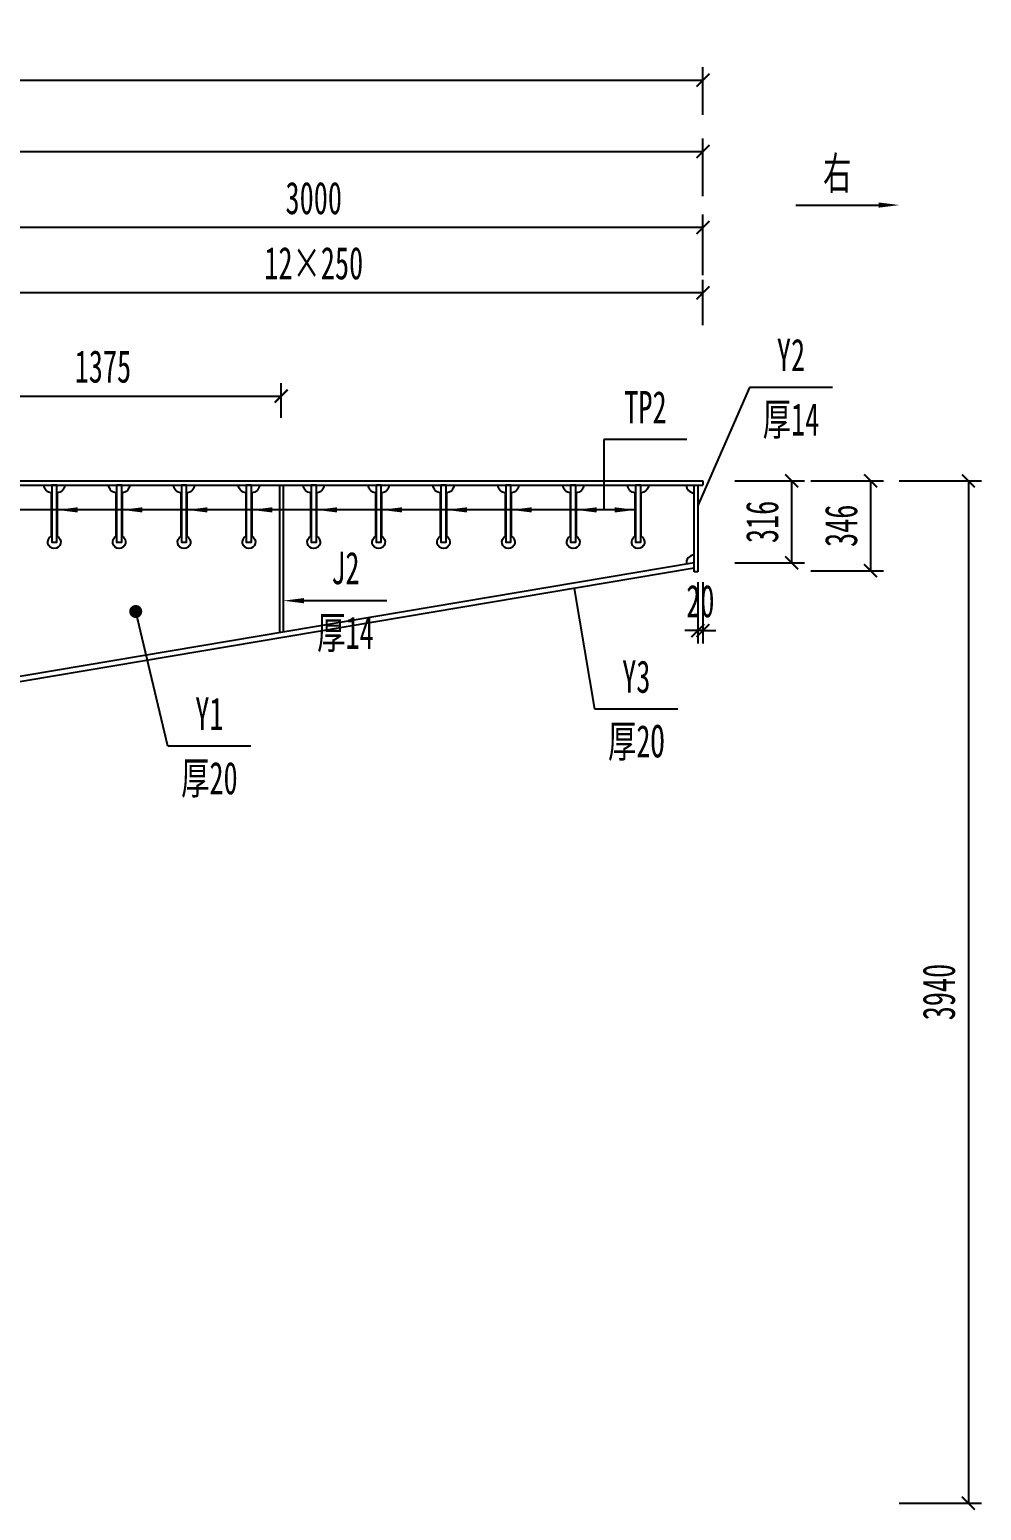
# Model space of a CAD drawing. Extents: x -149716 to 104715, y -26828 to 33500.
# Drawn here: x -117222 to -113554, y 2944 to 8651 of the extents above; entities that cross this region are included whole.
import ezdxf
from ezdxf.enums import TextEntityAlignment as Align

# ---------------------------------------------------------------- set-up
doc = ezdxf.new("R2010")
doc.units = 0
doc.header["$LTSCALE"] = 1000
doc.layers.get('0').update_dxf_attribs({"linetype": 'CONTINUOUS'})
doc.layers.get('Defpoints').update_dxf_attribs({"color": 250, "linetype": 'CONTINUOUS'})
doc.layers.add('01', color=1, linetype='CONTINUOUS', lineweight=25)
for name, color, linetype in [('02', 2, 'CONTINUOUS'), ('04', 4, 'CONTINUOUS'), ('07', 7, 'CONTINUOUS')]:
    doc.layers.add(name, color=color, linetype=linetype)
doc.styles.add('仿宋', font='simfang.ttf', dxfattribs={"width": 0.64})
doc.dimstyles.new('1：50', dxfattribs={"dimscale": 50, "dimtxt": 2.5, "dimasz": 1, "dimexe": 1, "dimexo": 0, "dimgap": 1, "dimtad": 1, "dimdec": 1, "dimdsep": 46, "dimtxsty": '仿宋', "dimblk": 'ARCHTICK', "dimcen": 0, "dimclrd": 256, "dimclre": 256, "dimclrt": 256, "dimazin": 2, "dimtfac": 1, "dimtdec": 1, "dimtix": 1, "dimtmove": 2, "dimatfit": 3, "dimfxl": 1, "dimtvp": 0.8, "dimtolj": 1, "dimtzin": 0, "dimlwd": -1, "dimlwe": -1, "dimarcsym": 0})

# ---------------------------------------------------------------- blocks, each defined once
blk = doc.blocks.new('_ArchTick')
at = {"color": 0, "linetype": 'ByBlock', "const_width": 0.15}
blk.add_lwpolyline([(-0.5, -0.5), (0.5, 0.5)], dxfattribs=at)
blk = doc.blocks.new('*D505')
at = {"layer": '04', "transparency": 16777216}
for p, q in [((-117626.6, 7705.3), (-117626.6, 7938.2)), ((-114626.6, 7705.3), (-114626.6, 7938.2)), ((-114626.6, 7888.2), (-117626.6, 7888.2))]:
    blk.add_line(p, q, dxfattribs=at)
at = {"layer": 'Defpoints', "color": 0, "transparency": 16777216}
for p in [(-117626.6, 7888.2), (-117626.6, 7705.3), (-114626.6, 7705.3)]:
    blk.add_point(p, dxfattribs=at)
at = {"layer": '04', "transparency": 16777216, "xscale": 50, "yscale": 50, "zscale": 50, "rotation": 180}
blk.add_blockref('_ArchTick', (-117626.6, 7888.2), dxfattribs=at)
at = {"layer": '04', "transparency": 16777216, "xscale": 50, "yscale": 50, "zscale": 50}
blk.add_blockref('_ArchTick', (-114626.6, 7888.2), dxfattribs=at)
at = {"layer": '04', "transparency": 16777216, "insert": (-116126.6, 8001.4), "char_height": 125, "attachment_point": 5, "style": '仿宋'}
blk.add_mtext('\\A1;3000', dxfattribs=at)
blk = doc.blocks.new('*D514')
at = {"layer": '04', "transparency": 16777216}
for p, q in [((-114210.5, 6912), (-113930.6, 6912)), ((-113980.6, 6912), (-113980.6, 6566)), ((-114210.5, 6566), (-113930.6, 6566))]:
    blk.add_line(p, q, dxfattribs=at)
at = {"layer": 'Defpoints', "color": 0, "transparency": 16777216}
for p in [(-114210.5, 6912), (-114210.5, 6566), (-113980.6, 6566)]:
    blk.add_point(p, dxfattribs=at)
at = {"layer": '04', "transparency": 16777216, "xscale": 50, "yscale": 50, "zscale": 50}
for p, rotation in [((-113980.6, 6912), 90), ((-113980.6, 6566), 270)]:
    blk.add_blockref('_ArchTick', p, dxfattribs=dict(at, rotation=rotation))
at = {"layer": '04', "transparency": 16777216, "insert": (-114093.8, 6739), "char_height": 125, "attachment_point": 5, "rotation": 90, "style": '仿宋'}
blk.add_mtext('\\A1;346', dxfattribs=at)
blk = doc.blocks.new('*D515')
at = {"layer": '04', "transparency": 16777216}
for p, q in [((-114503.5, 6912), (-114235, 6912)), ((-114285, 6912), (-114285, 6596)), ((-114503.5, 6596), (-114235, 6596))]:
    blk.add_line(p, q, dxfattribs=at)
at = {"layer": 'Defpoints', "color": 0, "transparency": 16777216}
for p in [(-114503.5, 6912), (-114503.5, 6596), (-114285, 6596)]:
    blk.add_point(p, dxfattribs=at)
at = {"layer": '04', "transparency": 16777216, "xscale": 50, "yscale": 50, "zscale": 50}
for p, rotation in [((-114285, 6912), 90), ((-114285, 6596), 270)]:
    blk.add_blockref('_ArchTick', p, dxfattribs=dict(at, rotation=rotation))
at = {"layer": '04', "transparency": 16777216, "insert": (-114398.2, 6754), "char_height": 125, "attachment_point": 5, "rotation": 90, "style": '仿宋'}
blk.add_mtext('\\A1;316', dxfattribs=at)
blk = doc.blocks.new('*D516')
at = {"layer": '04', "transparency": 16777216}
for p, q in [((-113870.9, 6912), (-113553.7, 6912)), ((-113603.7, 6912), (-113603.7, 2972)), ((-113870.9, 2972), (-113553.7, 2972))]:
    blk.add_line(p, q, dxfattribs=at)
at = {"layer": 'Defpoints', "color": 0, "transparency": 16777216}
for p in [(-113870.9, 6912), (-113870.9, 2972), (-113603.7, 2972)]:
    blk.add_point(p, dxfattribs=at)
at = {"layer": '04', "transparency": 16777216, "xscale": 50, "yscale": 50, "zscale": 50}
for p, rotation in [((-113603.7, 6912), 90), ((-113603.7, 2972), 270)]:
    blk.add_blockref('_ArchTick', p, dxfattribs=dict(at, rotation=rotation))
at = {"layer": '04', "transparency": 16777216, "insert": (-113716.9, 4942), "char_height": 125, "attachment_point": 5, "rotation": 90, "style": '仿宋'}
blk.add_mtext('\\A1;3940', dxfattribs=at)
blk = doc.blocks.new('*D526')
at = {"layer": '04', "transparency": 16777216}
for p, q in [((-140426.6, 8323.1), (-140426.6, 8506)), ((-114626.6, 8323.1), (-114626.6, 8506)), ((-140426.6, 8456), (-114626.6, 8456))]:
    blk.add_line(p, q, dxfattribs=at)
at = {"layer": 'Defpoints', "color": 0, "transparency": 16777216}
for p in [(-114626.6, 8456), (-140426.6, 8323.1), (-114626.6, 8323.1)]:
    blk.add_point(p, dxfattribs=at)
at = {"layer": '04', "transparency": 16777216, "xscale": 50, "yscale": 50, "zscale": 50, "rotation": 180}
blk.add_blockref('_ArchTick', (-140426.6, 8456), dxfattribs=at)
at = {"layer": '04', "transparency": 16777216, "xscale": 50, "yscale": 50, "zscale": 50}
blk.add_blockref('_ArchTick', (-114626.6, 8456), dxfattribs=at)
at = {"layer": '04', "transparency": 16777216, "insert": (-127526.6, 8569.2), "char_height": 125, "attachment_point": 5, "style": '仿宋'}
blk.add_mtext('\\A1;25800', dxfattribs=at)
blk = doc.blocks.new('*D527')
at = {"layer": '04', "transparency": 16777216}
for p, q in [((-127526.6, 8009.8), (-127526.6, 8231.5)), ((-114626.6, 8009.8), (-114626.6, 8231.5)), ((-127526.6, 8181.5), (-114626.6, 8181.5))]:
    blk.add_line(p, q, dxfattribs=at)
at = {"layer": 'Defpoints', "color": 0, "transparency": 16777216}
for p in [(-114626.6, 8181.5), (-127526.6, 8009.8), (-114626.6, 8009.8)]:
    blk.add_point(p, dxfattribs=at)
at = {"layer": '04', "transparency": 16777216, "xscale": 50, "yscale": 50, "zscale": 50, "rotation": 180}
blk.add_blockref('_ArchTick', (-127526.6, 8181.5), dxfattribs=at)
at = {"layer": '04', "transparency": 16777216, "xscale": 50, "yscale": 50, "zscale": 50}
blk.add_blockref('_ArchTick', (-114626.6, 8181.5), dxfattribs=at)
at = {"layer": '04', "transparency": 16777216, "insert": (-121076.6, 8294.8), "char_height": 125, "attachment_point": 5, "style": '仿宋'}
blk.add_mtext('\\A1;12900', dxfattribs=at)
blk = doc.blocks.new('顶底板板肋带过焊孔')
at = {"layer": '01'}
blk.add_lwpolyline([(50530.3, 112160.4, 0.404482), (50559.3, 112130.4), (50559.3, 111962.8, 4.313631), (50581.3, 111962.8), (50581.3, 112130.4, 0.404482), (50610.3, 112160.4)], format="xyb", dxfattribs=at)
at = {"layer": '02'}
blk.add_lwpolyline([(50560.3, 112160.4), (50580.3, 112160.4), (50580.3, 111940.4), (50560.3, 111940.4)], close=True, dxfattribs=at)
blk = doc.blocks.new('*D579')
at = {"layer": '04', "transparency": 16777216}
for p, q in [((-114646.6, 6521.9), (-114646.6, 6284.9)), ((-114626.6, 6521.9), (-114626.6, 6284.9)), ((-114646.6, 6334.9), (-114696.6, 6334.9)), ((-114626.6, 6334.9), (-114646.6, 6334.9)), ((-114626.6, 6334.9), (-114576.6, 6334.9))]:
    blk.add_line(p, q, dxfattribs=at)
at = {"layer": 'Defpoints', "color": 0, "transparency": 16777216}
for p in [(-114646.6, 6521.9), (-114626.6, 6521.9), (-114646.6, 6334.9)]:
    blk.add_point(p, dxfattribs=at)
at = {"layer": '04', "transparency": 16777216, "xscale": 50, "yscale": 50, "zscale": 50}
blk.add_blockref('_ArchTick', (-114646.6, 6334.9), dxfattribs=at)
at = {"layer": '04', "transparency": 16777216, "xscale": 50, "yscale": 50, "zscale": 50, "rotation": 180}
blk.add_blockref('_ArchTick', (-114626.6, 6334.9), dxfattribs=at)
at = {"layer": '04', "transparency": 16777216, "insert": (-114636.6, 6448.1), "char_height": 125, "attachment_point": 5, "style": '仿宋'}
blk.add_mtext('\\A1;20', dxfattribs=at)
blk = doc.blocks.new('*D588')
at = {"layer": '04', "transparency": 16777216}
for p, q in [((-117626.6, 7512.3), (-117626.6, 7687.2)), ((-114626.6, 7512.3), (-114626.6, 7687.2)), ((-114626.6, 7637.2), (-117626.6, 7637.2))]:
    blk.add_line(p, q, dxfattribs=at)
at = {"layer": 'Defpoints', "color": 0, "transparency": 16777216}
for p in [(-117626.6, 7637.2), (-117626.6, 7512.3), (-114626.6, 7512.3)]:
    blk.add_point(p, dxfattribs=at)
at = {"layer": '04', "transparency": 16777216, "xscale": 50, "yscale": 50, "zscale": 50, "rotation": 180}
blk.add_blockref('_ArchTick', (-117626.6, 7637.2), dxfattribs=at)
at = {"layer": '04', "transparency": 16777216, "xscale": 50, "yscale": 50, "zscale": 50}
blk.add_blockref('_ArchTick', (-114626.6, 7637.2), dxfattribs=at)
at = {"layer": '04', "transparency": 16777216, "insert": (-116126.6, 7750.4), "char_height": 125, "attachment_point": 5, "style": '仿宋'}
blk.add_mtext('\\A1;12×250', dxfattribs=at)
blk = doc.blocks.new('*D589')
at = {"layer": '04', "transparency": 16777216}
for p, q in [((-117626.6, 7154.9), (-117626.6, 7289.1)), ((-116251.6, 7154.9), (-116251.6, 7289.1)), ((-117626.6, 7239.1), (-116251.6, 7239.1))]:
    blk.add_line(p, q, dxfattribs=at)
at = {"layer": 'Defpoints', "color": 0, "transparency": 16777216}
for p in [(-116251.6, 7239.1), (-117626.6, 7154.9), (-116251.6, 7154.9)]:
    blk.add_point(p, dxfattribs=at)
at = {"layer": '04', "transparency": 16777216, "xscale": 50, "yscale": 50, "zscale": 50, "rotation": 180}
blk.add_blockref('_ArchTick', (-117626.6, 7239.1), dxfattribs=at)
at = {"layer": '04', "transparency": 16777216, "xscale": 50, "yscale": 50, "zscale": 50}
blk.add_blockref('_ArchTick', (-116251.6, 7239.1), dxfattribs=at)
at = {"layer": '04', "transparency": 16777216, "insert": (-116939.1, 7352.3), "char_height": 125, "attachment_point": 5, "style": '仿宋'}
blk.add_mtext('\\A1;1375', dxfattribs=at)

msp = doc.modelspace()

# ---------------------------------------------------------------- linework, layer by layer
at = {"layer": '02'}
for p, q in [((-127526.55833, 6911.99662), (-114626.55833, 6911.99662)), ((-114626.55833, 6911.99662), (-114626.55833, 6895.99662)), ((-127526.55833, 6895.99662), (-114626.55833, 6895.99662)), ((-116258.55833, 6895.99662), (-116258.55833, 6326.61025)), ((-116244.55833, 6895.99662), (-116244.55833, 6328.97033)), ((-114660.55833, 6561.99662), (-114660.55833, 6895.99662)), ((-114646.55833, 6895.99662), (-114646.55833, 6561.99662)), ((-114660.55833, 6595.99662), (-117618.55833, 6097.34524)), ((-114660.55833, 6575.71443), (-117618.55833, 6077.06305)), ((-114646.55833, 6561.99662), (-114660.55833, 6561.99662))]:
    msp.add_line(p, q, dxfattribs=at)
for centre, start, end in [((-114660.55833, 6895.99662), 180, 270), ((-114660.55833, 6595.99662), 90, 189.56879653)]:
    msp.add_arc(centre, 30, start, end, dxfattribs=at)
at = {"layer": '07'}
for p, q in [((-114269.17598, 7975.12036), (-113949.17598, 7975.12036)), ((-114447.37442, 7272.43408), (-114646.55833, 6817.22572)), ((-114127.37442, 7272.43408), (-114447.37442, 7272.43408)), ((-114688.32382, 7071.0374), (-115008.32382, 7071.0374)), ((-115008.32382, 7071.0374), (-115008.32382, 6800.30533)), ((-114886.55833, 6800.30533), (-117366.55833, 6800.30533)), ((-115844.55833, 6450.28421), (-116164.55833, 6450.28421)), ((-115043.48826, 6031.79721), (-115122.06508, 6497.91491)), ((-116688.72989, 5889.80691), (-116812.68802, 6408.67869)), ((-114723.48826, 6031.79721), (-115043.48826, 6031.79721)), ((-116368.72989, 5889.80691), (-116688.72989, 5889.80691))]:
    msp.add_line(p, q, dxfattribs=at)
for points in [[(-113869.17598, 7975.12036, 0, 20, 0), (-113949.17598, 7975.12036, 8, 8, 0)], [(-117116.55833, 6800.30533, 0, 20, 0), (-117036.55833, 6800.30533, 8, 8, 0)], [(-116866.55833, 6800.30533, 0, 20, 0), (-116786.55833, 6800.30533, 8, 8, 0)], [(-116616.55833, 6800.30533, 0, 20, 0), (-116536.55833, 6800.30533, 8, 8, 0)], [(-116366.55833, 6800.30533, 0, 20, 0), (-116286.55833, 6800.30533, 8, 8, 0)], [(-116116.55833, 6800.30533, 0, 20, 0), (-116036.55833, 6800.30533, 8, 8, 0)], [(-115866.55833, 6800.30533, 0, 20, 0), (-115786.55833, 6800.30533, 8, 8, 0)], [(-115616.55833, 6800.30533, 0, 20, 0), (-115536.55833, 6800.30533, 8, 8, 0)], [(-115366.55833, 6800.30533, 0, 20, 0), (-115286.55833, 6800.30533, 8, 8, 0)], [(-115116.55833, 6800.30533, 0, 20, 0), (-115036.55833, 6800.30533, 8, 8, 0)], [(-114886.55833, 6800.30533, 0, 20, 0), (-114966.55833, 6800.30533, 8, 8, 0)], [(-116244.55833, 6450.28421, 0, 20, 0), (-116164.55833, 6450.28421, 8, 8, 0)], [(-116825.18802, 6408.67869, 25, 25, 1), (-116800.18802, 6408.67869, 25, 25, 1), (-116825.18802, 6408.67869, 0, 0, 0)]]:
    msp.add_lwpolyline(points, format="xyseb", dxfattribs=at)

# ---------------------------------------------------------------- block references
at = {"layer": '02', "xscale": -1}
for p in [(-66556.23331, -105264.36607), (-66306.23331, -105264.36607), (-66056.23331, -105264.36607), (-65806.23331, -105264.36607), (-65556.23331, -105264.36607), (-65306.23331, -105264.36607), (-65056.23331, -105264.36607), (-64806.23331, -105264.36607), (-64556.23331, -105264.36607), (-64306.23331, -105264.36607)]:
    msp.add_blockref('顶底板板肋带过焊孔', p, dxfattribs=at)

# ---------------------------------------------------------------- texts
at = {"layer": '07', "style": '仿宋', "width": 0.64}
for s, p in [('右', (-114109.17598, 8100.12036)), ('Y2', (-114287.37442, 7397.43408)), ('TP2', (-114848.32382, 7196.0374)), ('厚14', (-114287.37442, 7147.43408)), ('J2', (-116004.55833, 6575.28421)), ('厚14', (-116004.55833, 6325.28421)), ('Y3', (-114883.48826, 6156.79721)), ('Y1', (-116528.72989, 6014.80691)), ('厚2O', (-114883.48826, 5906.79721)), ('厚20', (-116528.72989, 5764.80691))]:
    msp.add_text(s, height=125, dxfattribs=at).set_placement(p, align=Align.MIDDLE)

# ---------------------------------------------------------------- dimensions: what is measured, and where the dimension line sits
at = {"layer": '04'}
for p1, p2, distance, picture, middle in [((-140426.55833, 8323.06696), (-114626.55833, 8323.06696), 132.9445, '*D526', (-127526.55833, 8569.22575)), ((-127526.55833, 8009.84885), (-114626.55833, 8009.84885), 171.69267, '*D527', (-121076.55833, 8294.7558)), ((-114626.55833, 7705.27045), (-117626.55833, 7705.27045), -182.89745, '*D505', (-116126.55833, 8001.38218)), ((-117626.55833, 7154.93551), (-116251.55833, 7154.93551), 84.14255, '*D589', (-116939.05833, 7352.29235)), ((-114503.48359, 6911.99662), (-114503.48359, 6595.99662), 218.50366, '*D515', (-114398.19422, 6753.99662)), ((-114210.50525, 6911.99662), (-114210.50525, 6565.99662), 229.89498, '*D514', (-114093.82456, 6738.99662)), ((-113870.94311, 6911.99662), (-113870.94311, 2971.99662), 267.23785, '*D516', (-113716.91955, 4941.99662)), ((-114626.55833, 6521.92273), (-114646.55833, 6521.92273), 186.99711, '*D579', (-114636.55833, 6448.13991))]:
    dim = msp.add_aligned_dim(p1=p1, p2=p2, distance=distance, dimstyle='1：50', dxfattribs=at)
    dim.commit()
    dim.dimension.update_dxf_attribs({"geometry": picture, "text_midpoint": middle})
dim = msp.add_aligned_dim(p1=(-114626.55833, 7512.30543), p2=(-117626.55833, 7512.30543), distance=-124.84711, text='12×250', dimstyle='1：50', dxfattribs=at)
dim.commit()
dim.dimension.update_dxf_attribs({"geometry": '*D588', "text_midpoint": (-116126.55833, 7750.36682)})

doc.saveas('drawing.dxf')
